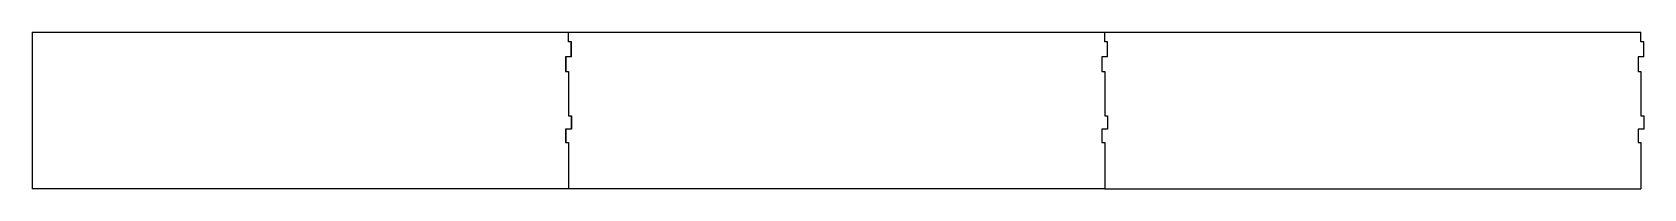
# Model space of a CAD drawing. Extents: x -64479 to 90650, y -38385 to 38270.
# Drawn here: x -50569 to -27898, y -38385 to -36185 of the extents above; entities that cross this region are included whole.
import ezdxf

# ---------------------------------------------------------------- set-up
doc = ezdxf.new("R2010")
doc.units = 0
doc.header["$MEASUREMENT"] = 0
doc.layers.add('BORDER', color=2, linetype='CONTINUOUS')
doc.layers.add('DIMENSION', color=4, linetype='CONTINUOUS')

msp = doc.modelspace()

# ---------------------------------------------------------------- linework, layer by layer
at = {"layer": 'BORDER'}
for p, q in [((-50569.1, -36185.3), (-43026.1, -36185.3)), ((-50569.1, -36185.3), (-50569.1, -38385.3)), ((-43024.1, -36185.3), (-35482.1, -36185.3)), ((-35480.1, -36185.3), (-27938.1, -36185.3)), ((-43026.1, -38385.3), (-50569.1, -38385.3)), ((-35482.1, -38385.3), (-43024.1, -38385.3)), ((-35480.1, -38385.3), (-27938.1, -38385.3))]:
    msp.add_line(p, q, dxfattribs=at)
at = {"layer": 'DIMENSION'}
for p, q in [((-43026.1, -36322.3), (-43026.1, -36185.3)), ((-43024.1, -36322.3), (-43024.1, -36185.3)), ((-35482.1, -36322.3), (-35482.1, -36185.3)), ((-35480.1, -36322.3), (-35480.1, -36185.3)), ((-27938.1, -36322.3), (-27938.1, -36185.3)), ((-42986.1, -36322.3), (-43026.1, -36322.3)), ((-42984.1, -36322.3), (-43024.1, -36322.3)), ((-42986.1, -36531.8), (-42986.1, -36322.3)), ((-42984.1, -36531.8), (-42984.1, -36322.3)), ((-35442.1, -36322.3), (-35482.1, -36322.3)), ((-35440.1, -36322.3), (-35480.1, -36322.3)), ((-35442.1, -36531.8), (-35442.1, -36322.3)), ((-35440.1, -36531.8), (-35440.1, -36322.3)), ((-27898.1, -36322.3), (-27938.1, -36322.3)), ((-27898.1, -36531.8), (-27898.1, -36322.3)), ((-42986.1, -36531.8), (-43066.1, -36531.8)), ((-43066.1, -36531.8), (-43066.1, -36735.3)), ((-42984.1, -36531.8), (-43064.1, -36531.8)), ((-43064.1, -36531.8), (-43064.1, -36735.3)), ((-35442.1, -36531.8), (-35522.1, -36531.8)), ((-35522.1, -36531.8), (-35522.1, -36735.3)), ((-35440.1, -36531.8), (-35520.1, -36531.8)), ((-35520.1, -36531.8), (-35520.1, -36735.3)), ((-27898.1, -36531.8), (-27978.1, -36531.8)), ((-27978.1, -36531.8), (-27978.1, -36735.3)), ((-43066.1, -36735.3), (-43026.1, -36735.3)), ((-43064.1, -36735.3), (-43024.1, -36735.3)), ((-43026.1, -36735.3), (-43026.1, -37362.3)), ((-43024.1, -36735.3), (-43024.1, -37362.3)), ((-35522.1, -36735.3), (-35482.1, -36735.3)), ((-35520.1, -36735.3), (-35480.1, -36735.3)), ((-35482.1, -36735.3), (-35482.1, -37362.3)), ((-35480.1, -36735.3), (-35480.1, -37362.3)), ((-27978.1, -36735.3), (-27938.1, -36735.3)), ((-27938.1, -36735.3), (-27938.1, -37362.3)), ((-43026.1, -37362.3), (-42986.1, -37362.3)), ((-43024.1, -37362.3), (-42984.1, -37362.3)), ((-42986.1, -37362.3), (-42986.1, -37546.8)), ((-42984.1, -37362.3), (-42984.1, -37546.8)), ((-35482.1, -37362.3), (-35442.1, -37362.3)), ((-35480.1, -37362.3), (-35440.1, -37362.3)), ((-35442.1, -37362.3), (-35442.1, -37546.8)), ((-35440.1, -37362.3), (-35440.1, -37546.8)), ((-27938.1, -37362.3), (-27898.1, -37362.3)), ((-27898.1, -37362.3), (-27898.1, -37546.8)), ((-42986.1, -37546.8), (-43066.1, -37546.8)), ((-43066.1, -37546.8), (-43066.1, -37735.3)), ((-42984.1, -37546.8), (-43064.1, -37546.8)), ((-43064.1, -37546.8), (-43064.1, -37735.3)), ((-35442.1, -37546.8), (-35522.1, -37546.8)), ((-35522.1, -37546.8), (-35522.1, -37735.3)), ((-35440.1, -37546.8), (-35520.1, -37546.8)), ((-35520.1, -37546.8), (-35520.1, -37735.3)), ((-27898.1, -37546.8), (-27978.1, -37546.8)), ((-27978.1, -37546.8), (-27978.1, -37735.3)), ((-43066.1, -37735.3), (-43026.1, -37735.3)), ((-43064.1, -37735.3), (-43024.1, -37735.3)), ((-43026.1, -37735.3), (-43026.1, -38385.3)), ((-43024.1, -37735.3), (-43024.1, -38385.3)), ((-35522.1, -37735.3), (-35482.1, -37735.3)), ((-35520.1, -37735.3), (-35480.1, -37735.3)), ((-35482.1, -37735.3), (-35482.1, -38385.3)), ((-35480.1, -37735.3), (-35480.1, -38385.3)), ((-27978.1, -37735.3), (-27938.1, -37735.3)), ((-27938.1, -37735.3), (-27938.1, -38385.3))]:
    msp.add_line(p, q, dxfattribs=at)

doc.saveas('drawing.dxf')
